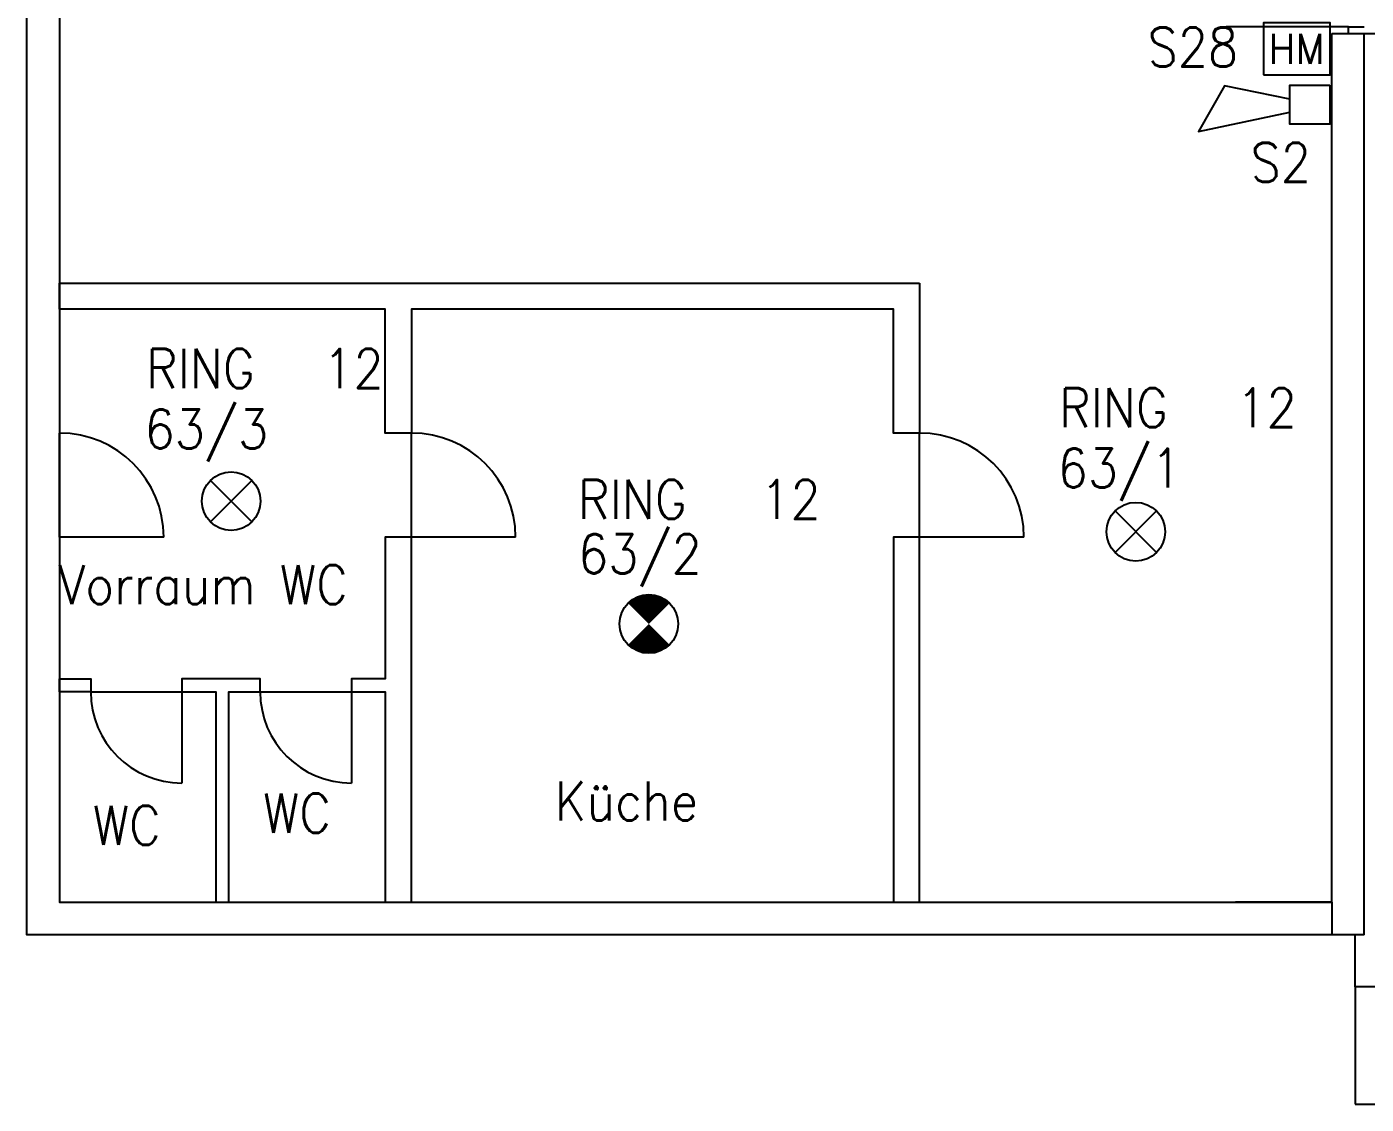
# Model space of a CAD drawing. Extents: x -1029 to 10077, y -1395 to 3524.
# Drawn here: x -1029 to -1, y -100 to 727 of the extents above; entities that cross this region are included whole.
import ezdxf
from ezdxf.enums import TextEntityAlignment as Align

# ---------------------------------------------------------------- set-up
doc = ezdxf.new("R2010")
doc.units = 0
doc.header["$LTSCALE"] = 60
doc.header["$MEASUREMENT"] = 0
doc.layers.get('0').update_dxf_attribs({"linetype": 'CONTINUOUS'})
for name, color, linetype in [('Grundriss', 2, 'CONTINUOUS'), ('SECO-BRAND', 240, 'CONTINUOUS'), ('SECO-BRAND_LOOP', 81, 'CONTINUOUS')]:
    doc.layers.add(name, color=color, linetype=linetype)
doc.styles.add('ROMANS', font='romans.shx', dxfattribs={"width": 0.9})

# ---------------------------------------------------------------- blocks, each defined once
blk = doc.blocks.new('SecoS-sirene')
blk.add_lwpolyline([(0.044, 0.307), (0.144, 0.807), (-0.206, 1.007), (-0.056, 0.307)])
blk.add_lwpolyline([(0.15, 0), (-0.15, 0), (-0.15, 0.306), (0.15, 0.306)], close=True)
at = {"style": 'ROMANS', "width": 0.9, "flags": 1}
for tag, p in [('PRODUKT_1', (-0.344, 0.022)), ('PRODUKT_2', (-0.344, -0.428)), ('TECHNIK', (-0.344, -0.88)), ('SECOPOS', (-0.344, -1.342))]:
    blk.add_attdef(tag, text='', height=0.3, dxfattribs=at).set_placement(p, align=Align.RIGHT)
at = {"color": 81, "style": 'ROMANS', "width": 0.9}
for tag, p in [('MELDERNUMMER', (0.33, 0.038)), ('LINE_1', (0.33, -0.41)), ('LINE_2', (0.33, -0.861)), ('ZUSATZTEXT', (0.33, -1.307))]:
    blk.add_attdef(tag, p, '', height=0.3, dxfattribs=at)
at = {"layer": 'SECO-BRAND_LOOP', "color": 7, "style": 'ROMANS', "width": 0.8}
for tag, p, flags in [('RING', (0.33, 0.487), 9), ('RINGNUMMER', (1.294, 0.487), 1)]:
    blk.add_attdef(tag, p, '', height=0.3, dxfattribs=dict(at, flags=flags))
blk = doc.blocks.new('SecoS-max dif')
at = {"const_width": 0.225}
for points in [[(0.08, 0.08, 0.414214), (-0.08, 0.08, 0.414214)], [(-0.08, -0.08, 0.414214), (0.08, -0.08, 0.414214)]]:
    blk.add_lwpolyline(points, format="xyb", dxfattribs=at)
blk.add_circle((0, 0), 0.225)
at = {"style": 'ROMANS', "width": 0.9, "flags": 1}
for tag, p in [('PRODUKT_1', (-0.344, -0.147)), ('PRODUKT_2', (-0.344, -0.597)), ('TECHNIK', (-0.344, -1.049)), ('SECOPOS', (-0.344, -1.511))]:
    blk.add_attdef(tag, text='', height=0.3, dxfattribs=at).set_placement(p, align=Align.RIGHT)
at = {"color": 81, "style": 'ROMANS', "width": 0.9}
for tag, p in [('MELDERNUMMER', (0.33, -0.131)), ('LINE_1', (0.33, -0.989)), ('LINE_2', (0.33, -1.441)), ('ZUSATZTEXT', (0.33, -1.886))]:
    blk.add_attdef(tag, p, '', height=0.3, dxfattribs=at)
at = {"layer": 'SECO-BRAND_LOOP', "color": 7, "style": 'ROMANS', "width": 0.8, "flags": 8}
blk.add_attdef('RING', (0.33, -0.579), '', height=0.3, dxfattribs=at)
at = {"layer": 'SECO-BRAND_LOOP', "color": 7, "style": 'ROMANS', "width": 0.8}
blk.add_attdef('RINGNUMMER', (1.294, -0.579), '', height=0.3, dxfattribs=at)
blk = doc.blocks.new('SecoS-opt')
for p, q in [((0.159, 0.159), (-0.159, -0.159)), ((-0.159, 0.159), (0.159, -0.159))]:
    blk.add_line(p, q)
blk.add_circle((0, 0), 0.225)
at = {"style": 'ROMANS', "width": 0.9, "flags": 1}
for tag, p in [('PRODUKT_1', (-0.344, -0.147)), ('PRODUKT_2', (-0.344, -0.597)), ('TECHNIK', (-0.344, -1.049)), ('SECOPOS', (-0.344, -1.511))]:
    blk.add_attdef(tag, text='', height=0.3, dxfattribs=at).set_placement(p, align=Align.RIGHT)
at = {"color": 81, "style": 'ROMANS', "width": 0.9}
for tag, p in [('MELDERNUMMER', (0.33, -0.131)), ('LINE_1', (0.33, -0.989)), ('LINE_2', (0.33, -1.441)), ('ZUSATZTEXT', (0.33, -1.886))]:
    blk.add_attdef(tag, p, '', height=0.3, dxfattribs=at)
at = {"layer": 'SECO-BRAND_LOOP', "color": 7, "style": 'ROMANS', "width": 0.8, "flags": 8}
blk.add_attdef('RING', (0.33, -0.579), '', height=0.3, dxfattribs=at)
at = {"layer": 'SECO-BRAND_LOOP', "color": 7, "style": 'ROMANS', "width": 0.8}
blk.add_attdef('RINGNUMMER', (1.294, -0.579), '', height=0.3, dxfattribs=at)
blk = doc.blocks.new('SecoS-magnet')
blk.add_lwpolyline([(-0.256, -0.2), (0.256, -0.2), (0.256, 0.2), (-0.256, 0.2)], close=True)
at = {"color": 82, "style": 'ROMANS', "width": 0.95}
blk.add_text('HM', height=0.23, dxfattribs=at).set_placement((0, 0), align=Align.MIDDLE_CENTER)
at = {"style": 'ROMANS', "width": 0.9, "flags": 1}
for tag, p in [('PRODUKT_1', (-0.378, -0.146)), ('PRODUKT_2', (-0.378, -0.596)), ('TECHNIK', (-0.378, -1.049)), ('SECOPOS', (-0.378, -1.51))]:
    blk.add_attdef(tag, text='', height=0.3, dxfattribs=at).set_placement(p, align=Align.RIGHT)
at = {"color": 81, "style": 'ROMANS', "width": 0.9}
for tag, p in [('MELDERNUMMER', (0.278, -0.123)), ('LINE_1', (0.278, -0.572)), ('LINE_2', (0.278, -1.023)), ('ZUSATZTEXT', (0.278, -1.468))]:
    blk.add_attdef(tag, p, '', height=0.3, dxfattribs=at)
at = {"layer": 'SECO-BRAND_LOOP', "color": 7, "style": 'ROMANS', "width": 0.8}
for tag, p, flags in [('RING', (0.278, 0.325), 9), ('RINGNUMMER', (1.242, 0.325), 1)]:
    blk.add_attdef(tag, p, '', height=0.3, dxfattribs=dict(at, flags=flags))

msp = doc.modelspace()

# ---------------------------------------------------------------- linework, layer by layer
at = {"color": 252, "linetype": 'Continuous'}
for p, q in [((-15, 726.7), (-109, 726.7)), ((-28, 55), (-28, 721.7)), ((-15, 721.7), (-15, 726.7)), ((-15, 726.7), (-3, 726.7)), ((-3, 30), (-3, 721.7)), ((-28, 55), (-101.7, 55)), ((-3, 30), (-101.7, 30)), ((-10, -10), (-10, 30)), ((1117.5, -10), (-10, -10)), ((-10, -10), (-10, -100)), ((-10, -100), (1087.5, -100))]:
    msp.add_line(p, q, dxfattribs=at)
at = {"layer": 'Grundriss'}
msp.add_line((-28, 721.7), (25, 721.7), dxfattribs=at)
for points in [[(-191.6, 1936.4), (-1004, 1748.8), (-1004, 55), (-28, 55), (-28, 30), (-1029, 30), (-1029, 1768.7), (-197.3, 1960.7)], [(-980, 216.4), (-1004, 216.4), (-1004, 226.4), (-980, 226.4)]]:
    msp.add_lwpolyline(points, close=True, dxfattribs=at)
for points in [[(-344.1, 530.1), (-344.1, 415), (-364.1, 415), (-364.1, 510.1), (-734, 510.1), (-734, 415), (-754, 415), (-754, 510.1), (-1004, 510.1), (-1004, 530.1), (-344.1, 530.1)], [(-924, 335), (-1004, 335), (-1004, 415)], [(-654, 335), (-734, 335), (-734, 415)], [(-264.1, 335), (-344.1, 335), (-344.1, 415)], [(-734, 55), (-734, 335), (-754, 335), (-754, 226.4), (-780, 226.4), (-780, 216.4), (-754, 216.4), (-754, 55)], [(-344.1, 55), (-344.1, 335), (-364.1, 335), (-364.1, 55)], [(-874, 55), (-874, 216.4), (-850, 216.4), (-850, 226.4), (-910, 226.4), (-910, 216.4), (-884, 216.4), (-884, 55)], [(-980, 216.4), (-910, 216.4), (-910, 146.4)], [(-850, 216.4), (-780, 216.4), (-780, 146.4)]]:
    msp.add_lwpolyline(points, dxfattribs=at)
for centre, radius, start, end in [((-1004, 335), 80, 0, 90), ((-734, 335), 80, 0, 90), ((-344.1, 335), 80, 0, 90), ((-910, 216.4), 70, 180, 270), ((-780, 216.4), 70, 180, 270)]:
    msp.add_arc(centre, radius, start, end, dxfattribs=at)

# ---------------------------------------------------------------- block references
at = {"layer": 'SECO-BRAND'}
ref = msp.add_blockref('SecoS-magnet', (-54.8, 709.8), dxfattribs=dict(at, xscale=100, yscale=100, zscale=100))
ref.add_attrib('MELDERNUMMER', 'S28', (-169.2, 696.2), dxfattribs={"layer": '0', "color": 81, "height": 30, "style": 'ROMANS', "width": 0.9})
ref = msp.add_blockref('SecoS-sirene', (-29.5, 666.9), dxfattribs=dict(at, xscale=100, yscale=100, zscale=100, rotation=89.99999999999999))
ref.add_attrib('MELDERNUMMER', 'S2', (-90.2, 607.7), dxfattribs={"layer": '0', "color": 81, "height": 30, "style": 'ROMANS', "width": 0.9})
ref = msp.add_blockref('SecoS-opt', (-872.3, 362.8), dxfattribs=dict(at, xscale=100, yscale=100, zscale=100))
ref.add_attrib('MELDERNUMMER', '63/3', (-938.7, 403.1), dxfattribs={"layer": '0', "color": 81, "height": 30, "style": 'ROMANS', "width": 0.9})
ref.add_attrib('RINGNUMMER', '12', (-801.6, 449.5), dxfattribs={"layer": 'SECO-BRAND_LOOP', "color": 7, "height": 30, "style": 'ROMANS', "width": 0.9})
ref.add_attrib('RING', 'RING', (-937.6, 449.5), dxfattribs={"layer": 'SECO-BRAND_LOOP', "color": 7, "height": 30, "style": 'ROMANS', "width": 0.9, "flags": 8})
ref = msp.add_blockref('SecoS-opt', (-178.3, 339.3), dxfattribs=dict(at, xscale=100, yscale=100, zscale=100))
ref.add_attrib('MELDERNUMMER', '63/1', (-238.2, 373.1), dxfattribs={"layer": '0', "color": 81, "height": 30, "style": 'ROMANS', "width": 0.9})
ref.add_attrib('RINGNUMMER', '12', (-101.1, 419.4), dxfattribs={"layer": 'SECO-BRAND_LOOP', "color": 7, "height": 30, "style": 'ROMANS', "width": 0.9})
ref.add_attrib('RING', 'RING', (-237.1, 419.4), dxfattribs={"layer": 'SECO-BRAND_LOOP', "color": 7, "height": 30, "style": 'ROMANS', "width": 0.9, "flags": 8})
ref = msp.add_blockref('SecoS-max dif', (-551.8, 268.5, 280), dxfattribs=dict(at, xscale=100, yscale=100, zscale=100))
ref.add_attrib('MELDERNUMMER', '63/2', (-606.1, 307.3, -27720), dxfattribs={"layer": '0', "color": 81, "height": 30, "style": 'ROMANS', "width": 0.9})
ref.add_attrib('RINGNUMMER', '12', (-466.3, 349.1, -27720), dxfattribs={"layer": 'SECO-BRAND_LOOP', "color": 7, "height": 30, "style": 'ROMANS', "width": 0.9})
ref.add_attrib('RING', 'RING', (-606.2, 349.1, -27720), dxfattribs={"layer": 'SECO-BRAND_LOOP', "color": 7, "height": 30, "style": 'ROMANS', "width": 0.9, "flags": 8})

# ---------------------------------------------------------------- texts
at = {"layer": 'Grundriss', "style": 'ROMANS', "width": 0.9}
for s, p in [('Vorraum WC', (-1004.9, 283.7)), ('Küche', (-624, 117.6)), ('WC', (-847.8, 108.3)), ('WC', (-978.3, 99))]:
    msp.add_text(s, height=30, dxfattribs=at).set_placement(p)

doc.saveas('drawing.dxf')
